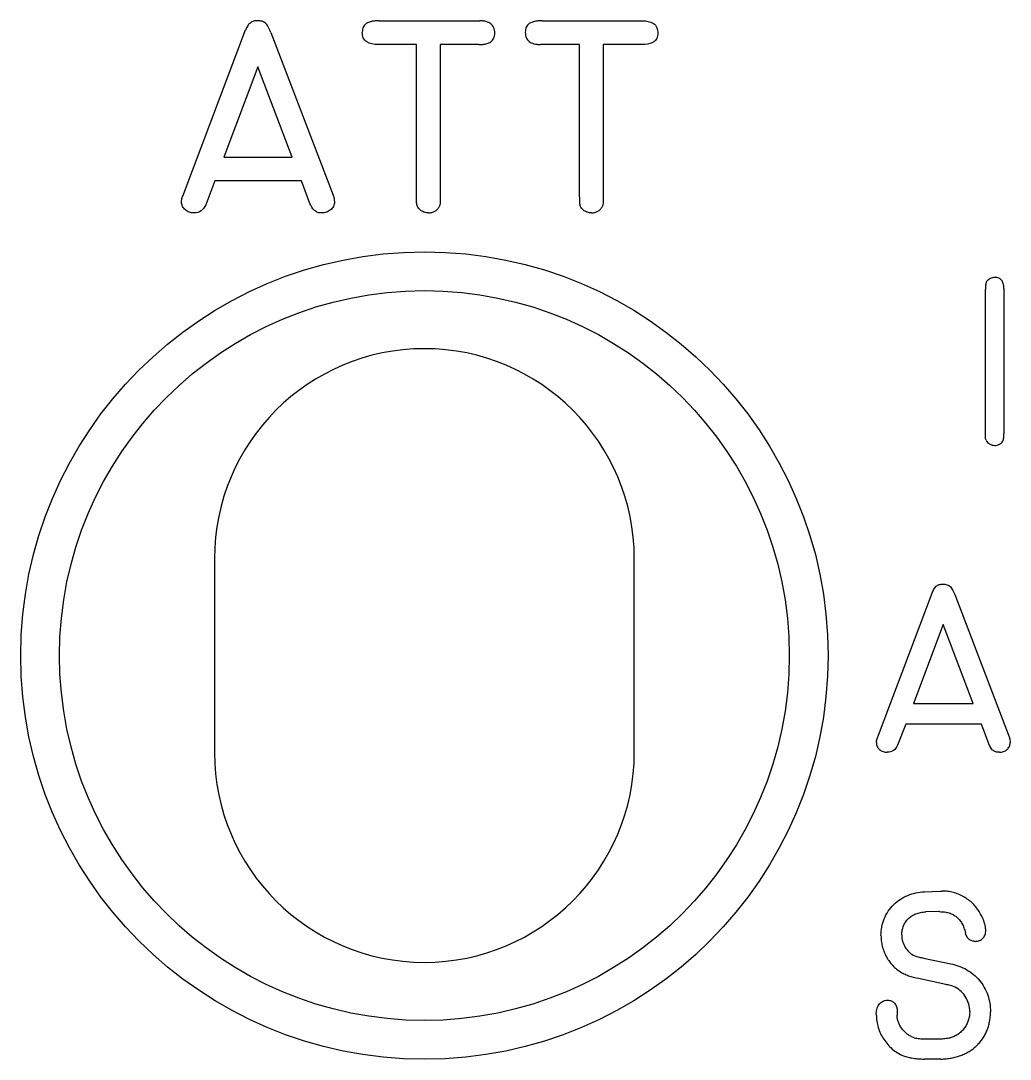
# Model space of a CAD drawing. Header units: inches. Extents: x -6.75 to 0, y -1.75 to 1.53.
# Drawn here: x -2.738 to -1.971, y -0.849 to -0.045 of the extents above; entities that cross this region are included whole.
import ezdxf

# ---------------------------------------------------------------- set-up
doc = ezdxf.new("R2010")
doc.units = ezdxf.units.IN
doc.header["$MEASUREMENT"] = 0

msp = doc.modelspace()

# ---------------------------------------------------------------- linework, layer by layer
at = {"color": 1, "linetype": 'Continuous', "lineweight": 25}
for p, q in [((-2.46012, -0.0448), (-2.38214, -0.0448)), ((-2.33392, -0.0448), (-2.25594, -0.0448)), ((-2.61126, -0.17838), (-2.56345, -0.05185)), ((-2.54378, -0.05392), (-2.49554, -0.17989)), ((-2.43108, -0.06316), (-2.46127, -0.06316)), ((-2.43108, -0.18106), (-2.43108, -0.06316)), ((-2.41272, -0.06316), (-2.41272, -0.18215)), ((-2.38278, -0.06316), (-2.41272, -0.06316)), ((-2.30488, -0.06316), (-2.33507, -0.06316)), ((-2.30488, -0.18106), (-2.30488, -0.06316)), ((-2.28652, -0.06316), (-2.28652, -0.18215)), ((-2.25658, -0.06316), (-2.28652, -0.06316)), ((-2.55384, -0.08052), (-2.5802, -0.15031)), ((-2.52747, -0.15031), (-2.55384, -0.08052)), ((-2.5802, -0.15031), (-2.52747, -0.15031)), ((-2.58713, -0.16867), (-2.59429, -0.18716)), ((-2.5201, -0.16867), (-2.58713, -0.16867)), ((-2.51362, -0.18609), (-2.5201, -0.16867)), ((-1.99064, -0.3646), (-1.99067, -0.25271)), ((-1.97638, -0.25213), (-1.97638, -0.36458)), ((-2.5875, -0.46113), (-2.5875, -0.61113)), ((-2.2625, -0.61113), (-2.2625, -0.46113)), ((-2.07351, -0.59778), (-2.03167, -0.48707)), ((-2.01446, -0.48888), (-1.97224, -0.59911)), ((-2.02326, -0.51215), (-2.04633, -0.57323)), ((-2.00019, -0.57323), (-2.02326, -0.51215)), ((-2.04633, -0.57323), (-2.00019, -0.57323)), ((-2.05239, -0.58929), (-2.05866, -0.60547)), ((-1.99374, -0.58929), (-2.05239, -0.58929)), ((-1.98807, -0.60454), (-1.99374, -0.58929)), ((-2.03795, -0.71902), (-2.02535, -0.71841)), ((-2.02535, -0.71841), (-2.0242, -0.71841)), ((-2.02711, -0.73438), (-2.0369, -0.73456)), ((-2.02613, -0.73438), (-2.02711, -0.73438)), ((-2.03854, -0.77038), (-2.01742, -0.77469)), ((-2.02141, -0.79077), (-2.04245, -0.78626)), ((-2.05888, -0.8111), (-2.05891, -0.81265)), ((-2.03776, -0.83281), (-2.0261, -0.83279)), ((-2.02523, -0.84852), (-2.03795, -0.84852))]:
    msp.add_line(p, q, dxfattribs=at)
for radius in [0.3125, 0.2825]:
    msp.add_circle((-2.425, -0.53613), radius, dxfattribs=at)
for centre, start, end in [((-2.425, -0.46113), 360, 180), ((-2.425, -0.61113), 180, 360)]:
    msp.add_arc(centre, 0.1625, start, end, dxfattribs=at)
for points, knots in [([(-2.5543, -0.0448), (-2.55481, -0.04478), (-2.55579, -0.04474), (-2.55722, -0.04501), (-2.55853, -0.04555), (-2.55975, -0.0463), (-2.56086, -0.04733), (-2.56187, -0.0486), (-2.56273, -0.05014), (-2.5632, -0.05126), (-2.56345, -0.05185)], [0, 0, 0, 0, 0.1216003, 0.2347606, 0.3462224, 0.4589382, 0.5779793, 0.7068748, 0.8471118, 1, 1, 1, 1]), ([(-2.54378, -0.05392), (-2.54412, -0.05307), (-2.54473, -0.05151), (-2.54581, -0.04944), (-2.54688, -0.04779), (-2.54806, -0.04657), (-2.54935, -0.04567), (-2.55084, -0.04514), (-2.55251, -0.0448), (-2.55369, -0.0448), (-2.5543, -0.0448)], [0, 0, 0, 0, 0.179815, 0.3313453, 0.4601741, 0.5671526, 0.6652546, 0.767747, 0.8784788, 1, 1, 1, 1]), ([(-2.46012, -0.0448), (-2.46117, -0.0448), (-2.4631, -0.04481), (-2.4658, -0.04525), (-2.46808, -0.04589), (-2.46998, -0.04684), (-2.47143, -0.04812), (-2.47249, -0.0497), (-2.47303, -0.05159), (-2.47308, -0.05292), (-2.4731, -0.05363)], [0, 0, 0, 0, 0.173993, 0.323733, 0.455542, 0.569281, 0.675324, 0.77687, 0.882422, 1, 1, 1, 1]), ([(-2.3705, -0.05431), (-2.37053, -0.05356), (-2.37058, -0.05214), (-2.37121, -0.05018), (-2.37209, -0.04847), (-2.37345, -0.04713), (-2.37512, -0.04606), (-2.37715, -0.04534), (-2.37953, -0.04488), (-2.38123, -0.04483), (-2.38214, -0.0448)], [0, 0, 0, 0, 0.130829, 0.247349, 0.357249, 0.465448, 0.577582, 0.702496, 0.841047, 1, 1, 1, 1]), ([(-2.33392, -0.0448), (-2.33497, -0.0448), (-2.3369, -0.04481), (-2.3396, -0.04525), (-2.34188, -0.04589), (-2.34378, -0.04684), (-2.34523, -0.04812), (-2.34629, -0.0497), (-2.34683, -0.05159), (-2.34688, -0.05292), (-2.3469, -0.05363)], [0, 0, 0, 0, 0.173993, 0.323733, 0.455542, 0.569281, 0.675324, 0.77687, 0.882422, 1, 1, 1, 1]), ([(-2.25594, -0.0448), (-2.25451, -0.04485), (-2.25309, -0.04491), (-2.25031, -0.04552), (-2.24893, -0.04601), (-2.24658, -0.04765), (-2.24566, -0.04879), (-2.24454, -0.05144), (-2.24435, -0.05287), (-2.2443, -0.05431)], [0, 0, 0, 0, 0.25, 0.25, 0.5, 0.5, 0.75, 0.75, 1, 1, 1, 1]), ([(-2.46127, -0.06316), (-2.46415, -0.06307), (-2.46717, -0.06281), (-2.47075, -0.06031), (-2.47173, -0.05918), (-2.47286, -0.05652), (-2.47304, -0.05507), (-2.4731, -0.05363)], [0, 0, 0, 0, 0.5, 0.5, 0.75, 0.75, 1, 1, 1, 1]), ([(-2.38278, -0.06316), (-2.38181, -0.06314), (-2.38, -0.0631), (-2.37746, -0.06272), (-2.3753, -0.06207), (-2.37353, -0.06108), (-2.37212, -0.05981), (-2.37116, -0.05821), (-2.37055, -0.05635), (-2.37052, -0.05501), (-2.3705, -0.05431)], [0, 0, 0, 0, 0.168128, 0.313923, 0.443499, 0.557438, 0.664666, 0.767988, 0.878035, 1, 1, 1, 1]), ([(-2.3469, -0.05363), (-2.34687, -0.05438), (-2.34682, -0.05579), (-2.34619, -0.05775), (-2.34531, -0.05948), (-2.3439, -0.0608), (-2.34222, -0.06192), (-2.34013, -0.06262), (-2.33772, -0.06308), (-2.33599, -0.06313), (-2.33507, -0.06316)], [0, 0, 0, 0, 0.129367, 0.244583, 0.353255, 0.461557, 0.575019, 0.700289, 0.84096, 1, 1, 1, 1]), ([(-2.2443, -0.05431), (-2.24434, -0.05574), (-2.24452, -0.0572), (-2.24583, -0.05977), (-2.24692, -0.06082), (-2.2507, -0.06295), (-2.25369, -0.0631), (-2.25658, -0.06316)], [0, 0, 0, 0, 0.25, 0.25, 0.5, 0.5, 1, 1, 1, 1]), ([(-2.61307, -0.18497), (-2.61306, -0.18439), (-2.61303, -0.18381), (-2.61292, -0.18324), (-2.6128, -0.18267), (-2.6126, -0.18212), (-2.61243, -0.18157), (-2.6121, -0.18049), (-2.61168, -0.17943), (-2.61126, -0.17838)], [0, 0, 0, 0, 0.0000440611, 0.0000440611, 0.0000440611, 0.0000880331, 0.0000880331, 0.0000880331, 0.0001743048, 0.0001743048, 0.0001743048, 0.0001743048]), ([(-2.49554, -0.17989), (-2.49541, -0.18031), (-2.49529, -0.18072), (-2.49519, -0.18114), (-2.49509, -0.18156), (-2.495, -0.18198), (-2.49493, -0.18241), (-2.49478, -0.18325), (-2.49469, -0.18411), (-2.49463, -0.18497)], [0, 0, 0, 0, 0.0000328482, 0.0000328482, 0.0000328482, 0.0000657196, 0.0000657196, 0.0000657196, 0.0001313206, 0.0001313206, 0.0001313206, 0.0001313206]), ([(-2.43088, -0.18713), (-2.43095, -0.18663), (-2.43102, -0.18612), (-2.43105, -0.18562), (-2.43108, -0.18511), (-2.43109, -0.1846), (-2.4311, -0.18409), (-2.43112, -0.18308), (-2.4311, -0.18207), (-2.43108, -0.18106)], [0, 0, 0, 0, 0.0000387097, 0.0000387097, 0.0000387097, 0.0000773767, 0.0000773767, 0.0000773767, 0.0001545258, 0.0001545258, 0.0001545258, 0.0001545258]), ([(-2.41272, -0.18215), (-2.41271, -0.18327), (-2.4127, -0.18439), (-2.4129, -0.18662), (-2.41321, -0.18768), (-2.41362, -0.18872)], [0, 0, 0, 0, 0.5, 0.5, 1, 1, 1, 1]), ([(-2.30488, -0.18106), (-2.3049, -0.18186), (-2.30492, -0.18318), (-2.30489, -0.18486), (-2.30483, -0.18608), (-2.30473, -0.18679), (-2.30468, -0.18713)], [0, 0, 0, 0, 0.398277, 0.647904, 0.828757, 1, 1, 1, 1]), ([(-2.28652, -0.18215), (-2.28651, -0.18327), (-2.2865, -0.18439), (-2.2867, -0.18662), (-2.28701, -0.18768), (-2.28742, -0.18872)], [0, 0, 0, 0, 0.5, 0.5, 1, 1, 1, 1]), ([(-2.60347, -0.1935), (-2.60466, -0.19344), (-2.60584, -0.19333), (-2.6081, -0.19256), (-2.60915, -0.19198), (-2.61099, -0.19045), (-2.61178, -0.18952), (-2.6128, -0.18737), (-2.61298, -0.18617), (-2.61307, -0.18497)], [0, 0, 0, 0, 0.25, 0.25, 0.5, 0.5, 0.75, 0.75, 1, 1, 1, 1]), ([(-2.59429, -0.18716), (-2.59511, -0.18898), (-2.59621, -0.19071), (-2.59939, -0.19305), (-2.60146, -0.19349), (-2.60347, -0.1935)], [0, 0, 0, 0, 0.5, 0.5, 1, 1, 1, 1]), ([(-2.50426, -0.1935), (-2.50534, -0.19352), (-2.50641, -0.19346), (-2.50846, -0.19276), (-2.5094, -0.19223), (-2.51182, -0.19007), (-2.51281, -0.18809), (-2.51362, -0.18609)], [0, 0, 0, 0, 0.25, 0.25, 0.5, 0.5, 1, 1, 1, 1]), ([(-2.49463, -0.18497), (-2.49473, -0.18615), (-2.49489, -0.18733), (-2.49596, -0.18949), (-2.49673, -0.19041), (-2.49858, -0.19193), (-2.49964, -0.19254), (-2.50188, -0.1933), (-2.50307, -0.19341), (-2.50426, -0.1935)], [0, 0, 0, 0, 0.25, 0.25, 0.5, 0.5, 0.75, 0.75, 1, 1, 1, 1]), ([(-2.42193, -0.1935), (-2.4229, -0.19341), (-2.42388, -0.19332), (-2.42575, -0.19278), (-2.42664, -0.19232), (-2.42827, -0.19122), (-2.42902, -0.19056), (-2.43018, -0.18898), (-2.43058, -0.18807), (-2.43088, -0.18713)], [0, 0, 0, 0, 0.25, 0.25, 0.5, 0.5, 0.75, 0.75, 1, 1, 1, 1]), ([(-2.42193, -0.1935), (-2.42101, -0.19343), (-2.41929, -0.1933), (-2.41691, -0.19235), (-2.41494, -0.19082), (-2.41407, -0.18943), (-2.41362, -0.18872)], [0, 0, 0, 0, 0.271915, 0.5139, 0.751504, 1, 1, 1, 1]), ([(-2.29573, -0.1935), (-2.2967, -0.19341), (-2.29768, -0.19332), (-2.29955, -0.19278), (-2.30044, -0.19232), (-2.30207, -0.19122), (-2.30282, -0.19056), (-2.30398, -0.18898), (-2.30438, -0.18807), (-2.30468, -0.18713)], [0, 0, 0, 0, 0.25, 0.25, 0.5, 0.5, 0.75, 0.75, 1, 1, 1, 1]), ([(-2.29573, -0.1935), (-2.29481, -0.19343), (-2.29309, -0.1933), (-2.29071, -0.19235), (-2.28874, -0.19082), (-2.28787, -0.18943), (-2.28742, -0.18872)], [0, 0, 0, 0, 0.271915, 0.5139, 0.751504, 1, 1, 1, 1]), ([(-1.98973, -0.24663), (-1.9899, -0.24695), (-1.99024, -0.2476), (-1.99053, -0.24885), (-1.99064, -0.25057), (-1.99066, -0.25191), (-1.99067, -0.25271)], [0, 0, 0, 0, 0.1707401, 0.3536805, 0.613671, 1, 1, 1, 1]), ([(-1.98343, -0.24341), (-1.98404, -0.24345), (-1.98526, -0.24354), (-1.98696, -0.24419), (-1.9885, -0.24522), (-1.98931, -0.24615), (-1.98973, -0.24663)], [0, 0, 0, 0, 0.252822, 0.495908, 0.737887, 1, 1, 1, 1]), ([(-1.97638, -0.25213), (-1.9764, -0.25144), (-1.97644, -0.25013), (-1.97676, -0.2483), (-1.97734, -0.24677), (-1.97809, -0.24548), (-1.97913, -0.24451), (-1.98037, -0.24382), (-1.98184, -0.24346), (-1.98288, -0.24342), (-1.98343, -0.24341)], [0, 0, 0, 0, 0.162266, 0.305615, 0.430323, 0.543971, 0.64987, 0.758279, 0.872012, 1, 1, 1, 1]), ([(-1.9901, -0.36953), (-1.99043, -0.36876), (-1.99061, -0.36795), (-1.99065, -0.36628), (-1.99064, -0.36544), (-1.99064, -0.3646)], [0, 0, 0, 0, 0.5, 0.5, 1, 1, 1, 1]), ([(-1.9901, -0.36953), (-1.98979, -0.37009), (-1.98914, -0.37123), (-1.98747, -0.37244), (-1.98555, -0.37332), (-1.98413, -0.37345), (-1.98343, -0.37352)], [0, 0, 0, 0, 0.232738, 0.479688, 0.740584, 1, 1, 1, 1]), ([(-1.97715, -0.37029), (-1.97701, -0.36994), (-1.97675, -0.36923), (-1.97652, -0.36801), (-1.97637, -0.36646), (-1.97638, -0.36528), (-1.97638, -0.36458)], [0, 0, 0, 0, 0.195698, 0.38969, 0.639388, 1, 1, 1, 1]), ([(-1.98343, -0.37352), (-1.98281, -0.37346), (-1.98155, -0.37335), (-1.9798, -0.37263), (-1.97822, -0.37169), (-1.97749, -0.37074), (-1.97715, -0.37029)], [0, 0, 0, 0, 0.2540271, 0.5150088, 0.769478, 1, 1, 1, 1]), ([(-2.03167, -0.48707), (-2.03097, -0.4854), (-2.03013, -0.48373), (-2.02807, -0.48193), (-2.02725, -0.48147), (-2.02552, -0.4809), (-2.02459, -0.48087), (-2.02367, -0.48091)], [0, 0, 0, 0, 0.5, 0.5, 0.75, 0.75, 1, 1, 1, 1]), ([(-2.02367, -0.48091), (-2.02256, -0.48091), (-2.02146, -0.48099), (-2.01934, -0.48163), (-2.01838, -0.48226), (-2.01612, -0.4847), (-2.01527, -0.48682), (-2.01446, -0.48888)], [0, 0, 0, 0, 0.25, 0.25, 0.5, 0.5, 1, 1, 1, 1]), ([(-2.07509, -0.60355), (-2.07508, -0.60304), (-2.07505, -0.60253), (-2.07495, -0.60204), (-2.07485, -0.60154), (-2.07468, -0.60106), (-2.07453, -0.60058), (-2.07424, -0.59963), (-2.07388, -0.5987), (-2.07351, -0.59778)], [0, 0, 0, 0, 0.0000385534, 0.0000385534, 0.0000385534, 0.000077029, 0.000077029, 0.000077029, 0.0001525167, 0.0001525167, 0.0001525167, 0.0001525167]), ([(-1.97224, -0.59911), (-1.97214, -0.59947), (-1.97203, -0.59983), (-1.97194, -0.6002), (-1.97185, -0.60057), (-1.97178, -0.60094), (-1.97171, -0.60131), (-1.97158, -0.60205), (-1.97151, -0.6028), (-1.97145, -0.60355)], [0, 0, 0, 0, 0.0000287421, 0.0000287421, 0.0000287421, 0.0000575047, 0.0000575047, 0.0000575047, 0.0001149055, 0.0001149055, 0.0001149055, 0.0001149055]), ([(-2.07509, -0.60355), (-2.07505, -0.60409), (-2.07496, -0.60513), (-2.07446, -0.6066), (-2.07366, -0.60788), (-2.07258, -0.60897), (-2.07133, -0.60987), (-2.06989, -0.61052), (-2.06833, -0.61094), (-2.06725, -0.61099), (-2.06669, -0.61102)], [0, 0, 0, 0, 0.130067, 0.249677, 0.369714, 0.489838, 0.614898, 0.739548, 0.865894, 1, 1, 1, 1]), ([(-2.05866, -0.60547), (-2.05937, -0.60706), (-2.06034, -0.60858), (-2.06312, -0.61062), (-2.06493, -0.61101), (-2.06669, -0.61102)], [0, 0, 0, 0, 0.5, 0.5, 1, 1, 1, 1]), ([(-1.97988, -0.61102), (-1.98082, -0.61103), (-1.98176, -0.61098), (-1.98355, -0.61037), (-1.98437, -0.6099), (-1.98649, -0.60801), (-1.98736, -0.60628), (-1.98807, -0.60454)], [0, 0, 0, 0, 0.25, 0.25, 0.5, 0.5, 1, 1, 1, 1]), ([(-1.97988, -0.61102), (-1.97932, -0.61098), (-1.97823, -0.6109), (-1.97665, -0.61051), (-1.97522, -0.60981), (-1.97395, -0.60892), (-1.9729, -0.6078), (-1.97207, -0.60654), (-1.97159, -0.60509), (-1.9715, -0.60407), (-1.97145, -0.60355)], [0, 0, 0, 0, 0.134506, 0.263227, 0.389018, 0.514255, 0.636184, 0.754471, 0.87425, 1, 1, 1, 1]), ([(-2.07155, -0.75283), (-2.07144, -0.75062), (-2.0713, -0.74842), (-2.07049, -0.74412), (-2.06988, -0.74199), (-2.06741, -0.73581), (-2.06488, -0.73213), (-2.05862, -0.72592), (-2.05485, -0.72346), (-2.04878, -0.72098), (-2.04667, -0.72035), (-2.04235, -0.71943), (-2.04015, -0.71919), (-2.03795, -0.71902)], [0, 0, 0, 0, 0.125, 0.125, 0.25, 0.25, 0.5, 0.5, 0.75, 0.75, 0.875, 0.875, 1, 1, 1, 1]), ([(-1.99487, -0.73535), (-1.99571, -0.73404), (-1.99735, -0.73147), (-2.00036, -0.72808), (-2.00373, -0.72517), (-2.00743, -0.72274), (-2.01138, -0.72081), (-2.01553, -0.71946), (-2.01981, -0.71856), (-2.02273, -0.71846), (-2.0242, -0.71841)], [0, 0, 0, 0, 0.131016, 0.257648, 0.382104, 0.507144, 0.631334, 0.753208, 0.875268, 1, 1, 1, 1]), ([(-2.05546, -0.75246), (-2.05539, -0.75122), (-2.05525, -0.74881), (-2.05421, -0.74541), (-2.05263, -0.74233), (-2.05034, -0.73974), (-2.04762, -0.73755), (-2.0444, -0.73596), (-2.0408, -0.73489), (-2.03823, -0.73467), (-2.0369, -0.73456)], [0, 0, 0, 0, 0.129699, 0.250963, 0.369076, 0.488549, 0.609183, 0.731673, 0.861054, 1, 1, 1, 1]), ([(-2.02613, -0.73438), (-2.02484, -0.73441), (-2.02236, -0.73447), (-2.01885, -0.7353), (-2.01569, -0.73656), (-2.01296, -0.73841), (-2.01063, -0.74075), (-2.00869, -0.7436), (-2.00718, -0.74696), (-2.00655, -0.74942), (-2.00621, -0.75071)], [0, 0, 0, 0, 0.13661, 0.262925, 0.381007, 0.495707, 0.610411, 0.730676, 0.859292, 1, 1, 1, 1]), ([(-1.99038, -0.74892), (-1.99045, -0.7479), (-1.9906, -0.74569), (-1.99157, -0.74231), (-1.99294, -0.73877), (-1.99422, -0.7365), (-1.99487, -0.73535)], [0, 0, 0, 0, 0.212563, 0.459524, 0.724953, 1, 1, 1, 1]), ([(-2.07155, -0.75283), (-2.07149, -0.75421), (-2.07137, -0.75696), (-2.07062, -0.76102), (-2.06938, -0.76495), (-2.06773, -0.76872), (-2.06565, -0.77225), (-2.0632, -0.77543), (-2.06042, -0.77829), (-2.05828, -0.77983), (-2.05721, -0.7806)], [0, 0, 0, 0, 0.1274508, 0.2540327, 0.3799176, 0.5074309, 0.6339409, 0.7569213, 0.8782407, 1, 1, 1, 1]), ([(-2.05546, -0.75246), (-2.05539, -0.75414), (-2.05523, -0.7558), (-2.05433, -0.75902), (-2.05368, -0.7606), (-2.05194, -0.76344), (-2.05085, -0.76477), (-2.04837, -0.76698), (-2.0469, -0.76782), (-2.04539, -0.76858)], [0, 0, 0, 0, 0.25, 0.25, 0.5, 0.5, 0.75, 0.75, 1, 1, 1, 1]), ([(-1.99838, -0.75738), (-1.99932, -0.75739), (-2.00025, -0.75737), (-2.00205, -0.75677), (-2.00287, -0.75626), (-2.00491, -0.7543), (-2.00564, -0.7525), (-2.00621, -0.75071)], [0, 0, 0, 0, 0.25, 0.25, 0.5, 0.5, 1, 1, 1, 1]), ([(-1.99838, -0.75738), (-1.99781, -0.75735), (-1.99671, -0.75728), (-1.99515, -0.75682), (-1.99376, -0.75607), (-1.99257, -0.75504), (-1.99159, -0.75379), (-1.99092, -0.75231), (-1.99048, -0.75067), (-1.99041, -0.74952), (-1.99038, -0.74892)], [0, 0, 0, 0, 0.13088, 0.253124, 0.37161, 0.491676, 0.612369, 0.734709, 0.86264, 1, 1, 1, 1]), ([(-2.04539, -0.76858), (-2.04483, -0.76878), (-2.04427, -0.76897), (-2.04371, -0.76915), (-2.04314, -0.76932), (-2.04257, -0.76947), (-2.04199, -0.76961), (-2.04084, -0.76988), (-2.03969, -0.77012), (-2.03854, -0.77038)], [0, 0, 0, 0, 0.0000450682, 0.0000450682, 0.0000450682, 0.000090162, 0.000090162, 0.000090162, 0.0001800869, 0.0001800869, 0.0001800869, 0.0001800869]), ([(-2.01742, -0.77469), (-2.01529, -0.77522), (-2.01318, -0.77578), (-2.00914, -0.7773), (-2.00718, -0.77821), (-2.00153, -0.7814), (-1.99808, -0.78427), (-1.99247, -0.79095), (-1.99026, -0.79481), (-1.98813, -0.801), (-1.98761, -0.80315), (-1.98689, -0.80747), (-1.98677, -0.80966), (-1.9867, -0.81186)], [0, 0, 0, 0, 0.125, 0.125, 0.25, 0.25, 0.5, 0.5, 0.75, 0.75, 0.875, 0.875, 1, 1, 1, 1]), ([(-2.04245, -0.78626), (-2.04505, -0.78572), (-2.04765, -0.78511), (-2.0514, -0.78375), (-2.05263, -0.78325), (-2.05499, -0.78206), (-2.0561, -0.78133), (-2.05721, -0.7806)], [0, 0, 0, 0, 0.5, 0.5, 0.75, 0.75, 1, 1, 1, 1]), ([(-2.01405, -0.79291), (-2.01464, -0.79265), (-2.01523, -0.79239), (-2.01583, -0.79218), (-2.01644, -0.79198), (-2.01706, -0.7918), (-2.01768, -0.79163), (-2.01891, -0.79128), (-2.02016, -0.79101), (-2.02141, -0.79077)], [0, 0, 0, 0, 0.0000489181, 0.0000489181, 0.0000489181, 0.0000977861, 0.0000977861, 0.0000977861, 0.0001951497, 0.0001951497, 0.0001951497, 0.0001951497]), ([(-2.00276, -0.81169), (-2.00286, -0.80977), (-2.00303, -0.80786), (-2.00407, -0.80419), (-2.00485, -0.80239), (-2.00679, -0.7991), (-2.00799, -0.79759), (-2.01077, -0.79491), (-2.01238, -0.79387), (-2.01405, -0.79291)], [0, 0, 0, 0, 0.25, 0.25, 0.5, 0.5, 0.75, 0.75, 1, 1, 1, 1]), ([(-2.07517, -0.81401), (-2.07512, -0.8127), (-2.07504, -0.81139), (-2.07442, -0.80886), (-2.07389, -0.80762), (-2.07244, -0.80541), (-2.07147, -0.80445), (-2.06913, -0.8032), (-2.06779, -0.80296), (-2.06646, -0.80286)], [0, 0, 0, 0, 0.25, 0.25, 0.5, 0.5, 0.75, 0.75, 1, 1, 1, 1]), ([(-2.06646, -0.80286), (-2.06543, -0.80294), (-2.0644, -0.80306), (-2.06249, -0.80393), (-2.06166, -0.80457), (-2.06026, -0.80613), (-2.05974, -0.80705), (-2.05908, -0.80902), (-2.05897, -0.81006), (-2.05888, -0.8111)], [0, 0, 0, 0, 0.25, 0.25, 0.5, 0.5, 0.75, 0.75, 1, 1, 1, 1]), ([(-2.02523, -0.84852), (-2.02384, -0.84845), (-2.02111, -0.84833), (-2.01712, -0.8478), (-2.01333, -0.84693), (-2.00973, -0.84584), (-2.00638, -0.84431), (-2.00319, -0.84262), (-2.00023, -0.84055), (-1.99749, -0.83821), (-1.99502, -0.83563), (-1.99284, -0.83283), (-1.991, -0.82983), (-1.98948, -0.82662), (-1.9883, -0.82321), (-1.98743, -0.8196), (-1.98684, -0.8158), (-1.98675, -0.81319), (-1.9867, -0.81186)], [0, 0, 0, 0, 0.070162, 0.137777, 0.202572, 0.265851, 0.327133, 0.387742, 0.447856, 0.508527, 0.569031, 0.627968, 0.687061, 0.745947, 0.806368, 0.868495, 0.932883, 1, 1, 1, 1]), ([(-2.00276, -0.81169), (-2.00283, -0.81288), (-2.00295, -0.81524), (-2.00384, -0.81863), (-2.00517, -0.82183), (-2.00704, -0.82474), (-2.00929, -0.82731), (-2.01185, -0.82945), (-2.01477, -0.83104), (-2.01686, -0.83168), (-2.01793, -0.832)], [0, 0, 0, 0, 0.1313487, 0.2587967, 0.383978, 0.5118948, 0.6377248, 0.7587267, 0.8781587, 1, 1, 1, 1]), ([(-2.07517, -0.81401), (-2.07509, -0.81573), (-2.07492, -0.81913), (-2.07371, -0.82408), (-2.07195, -0.82882), (-2.06944, -0.83324), (-2.0664, -0.8373), (-2.06283, -0.84082), (-2.05875, -0.84377), (-2.05574, -0.84523), (-2.05421, -0.84597)], [0, 0, 0, 0, 0.127893, 0.252246, 0.376592, 0.502638, 0.628138, 0.751945, 0.874389, 1, 1, 1, 1]), ([(-2.05891, -0.81265), (-2.05893, -0.8128), (-2.05895, -0.81294), (-2.05897, -0.81309), (-2.05899, -0.81323), (-2.05901, -0.81338), (-2.05902, -0.81353), (-2.05905, -0.81382), (-2.05907, -0.81411), (-2.05908, -0.81441)], [0, 0, 0, 0, 0.0000112056, 0.0000112056, 0.0000112056, 0.00002241272, 0.00002241272, 0.00002241272, 0.00004479356, 0.00004479356, 0.00004479356, 0.00004479356]), ([(-2.04576, -0.832), (-2.04667, -0.83166), (-2.04848, -0.83098), (-2.05097, -0.82945), (-2.05321, -0.8275), (-2.0552, -0.82522), (-2.05686, -0.82271), (-2.0581, -0.82003), (-2.05886, -0.81724), (-2.05901, -0.81535), (-2.05908, -0.81441)], [0, 0, 0, 0, 0.123948, 0.246904, 0.372712, 0.502718, 0.632605, 0.757367, 0.878576, 1, 1, 1, 1]), ([(-2.04576, -0.832), (-2.0451, -0.83217), (-2.04445, -0.83233), (-2.04378, -0.83244), (-2.04312, -0.83255), (-2.04245, -0.83262), (-2.04177, -0.83267), (-2.04044, -0.83278), (-2.0391, -0.8328), (-2.03776, -0.83281)], [0, 0, 0, 0, 0.0000513664, 0.0000513664, 0.0000513664, 0.0001027377, 0.0001027377, 0.0001027377, 0.0002048368, 0.0002048368, 0.0002048368, 0.0002048368]), ([(-2.0261, -0.83279), (-2.02541, -0.83278), (-2.02473, -0.83276), (-2.02404, -0.83272), (-2.02336, -0.83268), (-2.02268, -0.83261), (-2.02199, -0.83254), (-2.02063, -0.83241), (-2.01927, -0.83224), (-2.01793, -0.832)], [0, 0, 0, 0, 0.0000522371, 0.0000522371, 0.0000522371, 0.0001044746, 0.0001044746, 0.0001044746, 0.0002088051, 0.0002088051, 0.0002088051, 0.0002088051]), ([(-2.05421, -0.84597), (-2.053, -0.84634), (-2.05048, -0.84712), (-2.04647, -0.84786), (-2.04225, -0.84839), (-2.03939, -0.84847), (-2.03795, -0.84852)], [0, 0, 0, 0, 0.229739, 0.479189, 0.739516, 1, 1, 1, 1])]:
    msp.add_open_spline(points, degree=3, knots=knots, dxfattribs=at)

doc.saveas('drawing.dxf')
